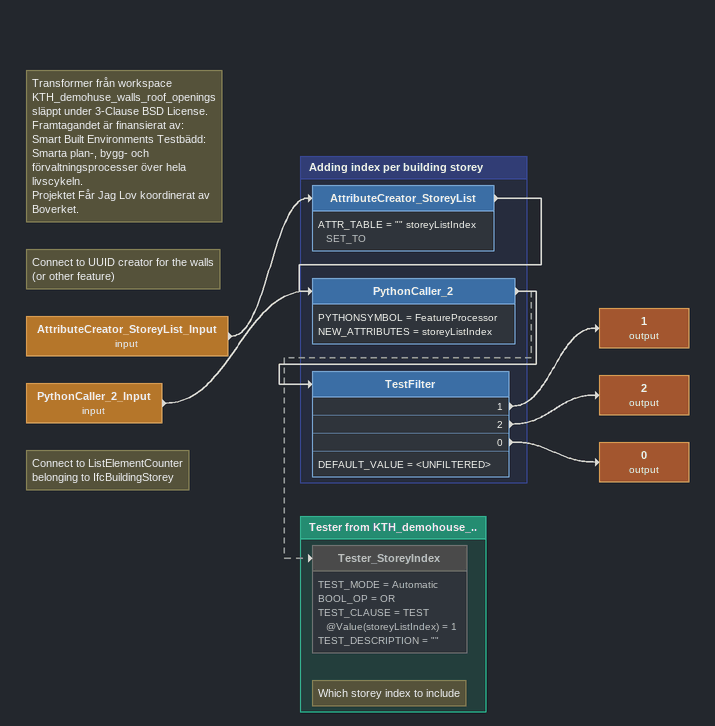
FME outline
Note: Transformer från workspace KTH_demohuse_walls_roof_openings släppt under 3-Clause BSD License. / Framtagandet är finansierat av: / Smart Built Environments Testbädd: Smarta plan-, bygg- och förvaltningsprocesser över hela livscykeln. / Projektet Får Jag Lov koordinerat av Boverket.
Note: Connect to UUID creator for the walls (or other feature)
AttributeCreator_StoreyList_Input (input)
    -> AttributeCreator_StoreyList
Note: Connect to ListElementCounter / belonging to IfcBuildingStorey
PythonCaller_2_Input (input)
    -> PythonCaller_2
1 (output)
2 (output)
0 (output)

Bookmark: Adding index per building storey
AttributeCreator_StoreyList
    ATTR_TABLE = "" storeyListIndex SET_TO
    -> PythonCaller_2
PythonCaller_2
    PYTHONSYMBOL = FeatureProcessor
    NEW_ATTRIBUTES = storeyListIndex
    -> Tester_StoreyIndex [off]
    -> TestFilter
TestFilter
    DEFAULT_VALUE = <UNFILTERED>
    1 -> 1 (output)
    2 -> 2 (output)
    0 -> 0 (output)

Bookmark: Tester from KTH_demohouse_..
Note: Which storey index to include
Tester_StoreyIndex [off]
    TEST_MODE = Automatic
    BOOL_OP = OR
    TEST_CLAUSE = TEST @Value(storeyListIndex) = 1
    TEST_DESCRIPTION = ""
